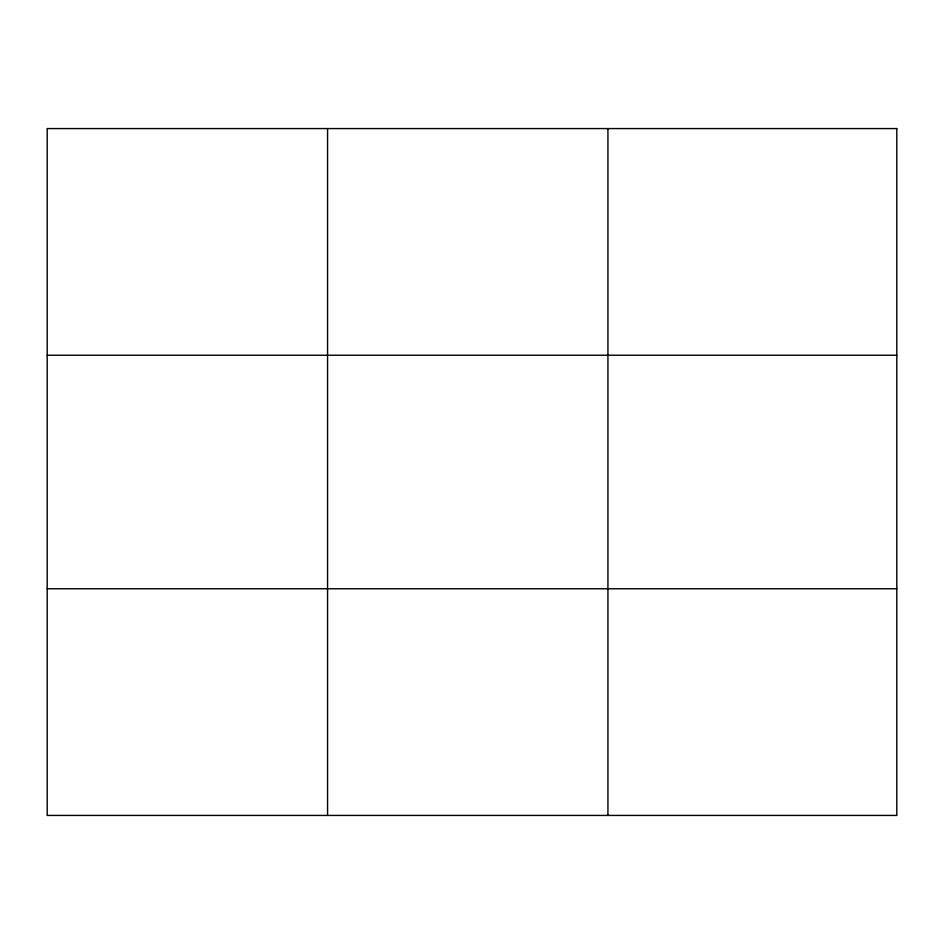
<?xml version="1.0" encoding="UTF-8"?>
<svg xmlns="http://www.w3.org/2000/svg" width="944" height="944" viewBox="0 0 944 944"><rect width="100%" height="100%" fill="white"/><g stroke="black" fill="none" stroke-linecap="round" stroke-linejoin="round"><path stroke-width="1.42" d="M327.568 815.427L327.568 128.573M607.936 815.427L607.936 128.573M47.2 355.239L896.8 355.239M47.2 588.761L896.8 588.761M896.8 128.573L896.8 815.427L47.2 815.427L47.2 128.573L896.8 128.573"/></g></svg>
